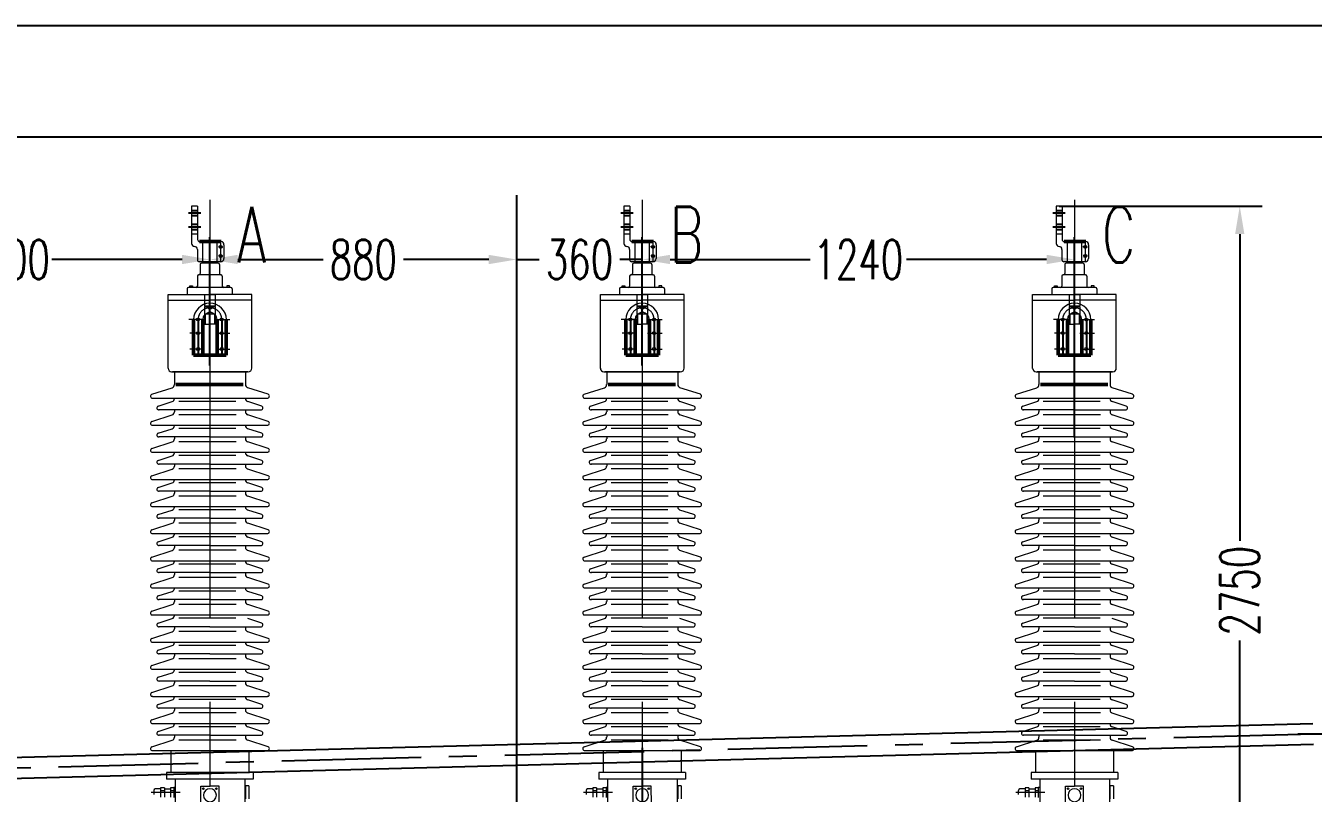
# Model space of a CAD drawing. Header units: millimetres. Extents: x -800 to 18208, y -320 to 13120.
# Drawn here: x 2553 to 6246, y 10918 to 13120 of the extents above; entities that cross this region are included whole.
import ezdxf

# ---------------------------------------------------------------- set-up
doc = ezdxf.new("R2010")
doc.units = ezdxf.units.MM
doc.header["$LTSCALE"] = 320
doc.linetypes.add('CENTER', pattern=[2, 1.25, -0.25, 0.25, -0.25])
doc.linetypes.add('DASHED', pattern=[0.75, 0.5, -0.25])
for name, color, linetype, lineweight in [('0粗实线层', 7, 'Continuous', 50), ('1虚线层', 5, 'DASHED', 25), ('2中心线层', 1, 'CENTER', 25), ('5文字层', 6, 'Continuous', 25), ('tablist', 3, 'Continuous', 25)]:
    doc.layers.add(name, color=color, linetype=linetype, lineweight=lineweight)
doc.layers.add('图框层', color=7, linetype='Continuous')
doc.styles.add('PC_TEXTSTYLE', font='txt.shx', dxfattribs={"width": 0.67, "bigfont": 'hztxt.shx'})
doc.styles.add('TH_GBDIM', font='txt.shx', dxfattribs={"width": 0.67, "bigfont": 'hztxt.shx'})
doc.dimstyles.new('TH_GBDIM', dxfattribs={"dimscale": 32, "dimtxt": 3.5, "dimasz": 2.5, "dimexe": 2, "dimexo": 0, "dimgap": 1.5, "dimtad": 0, "dimtoh": 1, "dimdec": 1, "dimdsep": 46, "dimtxsty": 'TH_GBDIM', "dimcen": 2.5, "dimclrd": 3, "dimclre": 3, "dimclrt": 6, "dimadec": 0, "dimazin": 2, "dimtfac": 0.714286, "dimtdec": 1, "dimtmove": 0, "dimatfit": 3, "dimfxl": 0, "dimtzin": 0, "dimlwd": -1, "dimlwe": -1, "dimarcsym": 0})

# ---------------------------------------------------------------- blocks, each defined once
blk = doc.blocks.new('A$C730F26E8')
at = {"lineweight": 0}
for p, q in [((272.4, 2750), (272.4, 2643.1)), ((289.6, 2750), (272.4, 2750)), ((289.6, 2750), (289.6, 2654.2)), ((289.6, 2670), (272.4, 2670)), ((289, 2626), (289, 2596)), ((303.7, 2648.8), (303.7, 2590.6)), ((345, 2648.8), (345, 2590.6)), ((365.3, 2639.5), (365.3, 2600.1)), ((355.5, 2590.6), (294.3, 2590.6)), ((340.1, 2586.3), (300.7, 2586.3)), ((309.9, 2590.6), (309.9, 2586.3)), ((339.1, 2590.6), (339.1, 2586.3)), ((348.8, 2586.3), (340.1, 2586.3)), ((289, 2549.7), (289, 2520.5)), ((356, 2553.3), (292.6, 2553.3)), ((297, 2582.6), (297, 2557)), ((352.5, 2582.6), (352.5, 2557)), ((356.9, 2553.3), (356, 2553.3)), ((360.5, 2549.7), (360.5, 2520.5)), ((259.8, 2513.2), (259.8, 2497.6)), ((385.2, 2516.9), (263.4, 2516.9)), ((267.5, 2516.9), (267.5, 2521.3)), ((267.5, 2521.3), (275.5, 2521.3)), ((275.5, 2521.3), (275.5, 2516.9)), ((373.1, 2521.3), (373.1, 2516.9)), ((381.1, 2521.3), (373.1, 2521.3)), ((381.1, 2516.9), (381.1, 2521.3)), ((388.9, 2513.2), (388.9, 2497.6)), ((205, 2497), (325.5, 2497)), ((205, 2284.8), (205, 2497)), ((205, 2480.1), (326.3, 2480.1)), ((445, 2497), (326.3, 2497)), ((445, 2480.1), (326.3, 2480.1)), ((445, 2284.8), (445, 2497)), ((216.2, 2275), (325, 2275)), ((325, 2275), (218.1, 2275)), ((223.1, 2275), (223.1, 2238)), ((325, 2275), (433.2, 2275)), ((433.8, 2275), (325, 2275)), ((426.9, 2275), (426.9, 2237.9)), ((158.2, 2210.3), (216.7, 2229.3)), ((223.1, 2243.5), (223.1, 2238)), ((426.9, 2243.5), (426.9, 2238)), ((426.9, 2243.5), (426.9, 2238)), ((491.8, 2210.3), (433.3, 2229.3)), ((159.9, 2199.5), (490.1, 2199.5)), ((176.5, 2176.4), (216.7, 2189.5)), ((398.9, 2190.1), (235.6, 2190.1)), ((473.5, 2176.4), (433.3, 2189.5)), ((158.2, 2132.4), (216.7, 2151.5)), ((325, 2165.7), (178.2, 2165.7)), ((223.1, 2165.7), (223.1, 2160.2)), ((399.9, 2151.8), (235.6, 2151.8)), ((325, 2165.7), (471.8, 2165.7)), ((426.9, 2165.7), (426.9, 2160.2)), ((491.8, 2132.4), (433.3, 2151.5)), ((159.9, 2121.7), (490.1, 2121.7)), ((176.5, 2098.6), (216.7, 2111.6)), ((398.9, 2112.3), (235.6, 2112.3)), ((473.5, 2098.6), (433.3, 2111.6)), ((158.2, 2054.6), (216.7, 2073.6)), ((325, 2087.9), (178.2, 2087.9)), ((223.1, 2087.9), (223.1, 2082.4)), ((399.9, 2074), (235.6, 2074)), ((325, 2087.9), (471.8, 2087.9)), ((426.9, 2087.9), (426.9, 2082.4)), ((491.8, 2054.6), (433.3, 2073.6)), ((159.9, 2043.9), (490.1, 2043.9)), ((176.5, 2020.8), (216.7, 2033.8)), ((398.9, 2034.5), (235.6, 2034.5)), ((473.5, 2020.8), (433.3, 2033.8)), ((158.2, 1976.8), (216.7, 1995.8)), ((325, 2010), (178.2, 2010)), ((223.1, 2010), (223.1, 2004.5)), ((399.9, 1996.2), (235.6, 1996.2)), ((325, 2010), (471.8, 2010)), ((426.9, 2010), (426.9, 2004.5)), ((491.8, 1976.8), (433.3, 1995.8)), ((159.9, 1966.1), (490.1, 1966.1)), ((176.5, 1942.9), (216.7, 1956)), ((325, 1932.2), (178.2, 1932.2)), ((223.1, 1932.2), (223.1, 1926.7)), ((398.9, 1956.7), (235.6, 1956.7)), ((325, 1932.2), (471.8, 1932.2)), ((426.9, 1932.2), (426.9, 1926.7)), ((473.5, 1942.9), (433.3, 1956)), ((158.2, 1899), (216.7, 1918)), ((159.9, 1888.3), (490.1, 1888.3)), ((399.9, 1918.4), (235.6, 1918.4)), ((491.8, 1899), (433.3, 1918)), ((176.5, 1865.1), (216.7, 1878.2)), ((325, 1854.4), (178.2, 1854.4)), ((223.1, 1854.4), (223.1, 1848.9)), ((398.9, 1878.8), (235.6, 1878.8)), ((325, 1854.4), (471.8, 1854.4)), ((426.9, 1854.4), (426.9, 1848.9)), ((473.5, 1865.1), (433.3, 1878.2)), ((158.2, 1821.2), (216.7, 1840.2)), ((159.9, 1810.5), (490.1, 1810.5)), ((399.9, 1840.6), (235.6, 1840.6)), ((491.8, 1821.2), (433.3, 1840.2)), ((176.5, 1787.3), (216.7, 1800.4)), ((325, 1776.6), (178.2, 1776.6)), ((223.1, 1776.6), (223.1, 1771.1)), ((398.9, 1801), (235.6, 1801)), ((325, 1776.6), (471.8, 1776.6)), ((426.9, 1776.6), (426.9, 1771.1)), ((473.5, 1787.3), (433.3, 1800.4)), ((158.2, 1743.4), (216.7, 1762.4)), ((399.9, 1762.7), (235.6, 1762.7)), ((491.8, 1743.4), (433.3, 1762.4)), ((159.9, 1732.7), (490.1, 1732.7)), ((176.5, 1709.5), (216.7, 1722.6)), ((398.9, 1723.2), (235.6, 1723.2)), ((473.5, 1709.5), (433.3, 1722.6)), ((158.2, 1665.6), (216.7, 1684.6)), ((325, 1698.8), (178.2, 1698.8)), ((223.1, 1698.8), (223.1, 1693.3)), ((399.9, 1684.9), (235.6, 1684.9)), ((325, 1698.8), (471.8, 1698.8)), ((426.9, 1698.8), (426.9, 1693.3)), ((491.8, 1665.6), (433.3, 1684.6)), ((159.9, 1654.8), (490.1, 1654.8)), ((176.5, 1631.7), (216.7, 1644.8)), ((398.9, 1645.4), (235.6, 1645.4)), ((473.5, 1631.7), (433.3, 1644.8)), ((158.2, 1587.8), (216.7, 1606.8)), ((325, 1621), (178.2, 1621)), ((223.1, 1621), (223.1, 1615.5)), ((399.9, 1607.1), (235.6, 1607.1)), ((325, 1621), (471.8, 1621)), ((426.9, 1621), (426.9, 1615.5)), ((491.8, 1587.8), (433.3, 1606.8)), ((159.9, 1577), (490.1, 1577)), ((176.5, 1553.9), (216.7, 1567)), ((398.9, 1567.6), (235.6, 1567.6)), ((473.5, 1553.9), (433.3, 1567)), ((158.2, 1509.9), (216.7, 1529)), ((325, 1543.2), (178.2, 1543.2)), ((223.1, 1543.2), (223.1, 1537.7)), ((399.9, 1529.3), (235.6, 1529.3)), ((325, 1543.2), (471.8, 1543.2)), ((426.9, 1543.2), (426.9, 1537.7)), ((491.8, 1509.9), (433.3, 1529)), ((159.9, 1499.2), (490.1, 1499.2)), ((176.5, 1476.1), (216.7, 1489.1)), ((398.9, 1489.8), (235.6, 1489.8)), ((473.5, 1476.1), (433.3, 1489.1)), ((158.2, 1432.1), (216.7, 1451.1)), ((325, 1465.4), (178.2, 1465.4)), ((223.1, 1465.4), (223.1, 1459.9)), ((399.9, 1451.5), (235.6, 1451.5)), ((325, 1465.4), (471.8, 1465.4)), ((426.9, 1465.4), (426.9, 1459.9)), ((491.8, 1432.1), (433.3, 1451.1)), ((159.9, 1421.4), (490.1, 1421.4)), ((176.5, 1398.3), (216.7, 1411.3)), ((398.9, 1412), (235.6, 1412)), ((473.5, 1398.3), (433.3, 1411.3)), ((158.2, 1354.3), (216.7, 1373.3)), ((325, 1387.5), (178.2, 1387.5)), ((223.1, 1387.5), (223.1, 1382)), ((399.9, 1373.7), (235.6, 1373.7)), ((325, 1387.5), (471.8, 1387.5)), ((426.9, 1387.5), (426.9, 1382)), ((491.8, 1354.3), (433.3, 1373.3)), ((159.9, 1343.6), (490.1, 1343.6)), ((176.5, 1320.4), (216.7, 1333.5)), ((398.9, 1334.2), (235.6, 1334.2)), ((473.5, 1320.4), (433.3, 1333.5)), ((158.2, 1276.5), (216.7, 1295.5)), ((325, 1309.7), (178.2, 1309.7)), ((223.1, 1309.7), (223.1, 1304.2)), ((399.9, 1295.9), (235.6, 1295.9)), ((325, 1309.7), (471.8, 1309.7)), ((426.9, 1309.7), (426.9, 1304.2)), ((491.8, 1276.5), (433.3, 1295.5)), ((159.9, 1265.8), (490.1, 1265.8)), ((176.5, 1242.6), (216.7, 1255.7)), ((398.9, 1256.4), (235.6, 1256.4)), ((473.5, 1242.6), (433.3, 1255.7)), ((325, 1231.9), (178.2, 1231.9)), ((223.1, 1231.9), (223.1, 1226.4)), ((325, 1231.9), (471.8, 1231.9)), ((426.9, 1231.9), (426.9, 1226.4)), ((158.2, 1198.7), (216.7, 1217.7)), ((159.9, 1188), (490.1, 1188)), ((213.1, 1188), (213.1, 1125)), ((399.9, 1218.1), (235.6, 1218.1)), ((491.8, 1198.7), (433.3, 1217.7)), ((436.9, 1188), (436.9, 1125)), ((449.4, 1125), (200.6, 1125)), ((200.6, 1125), (200.6, 1106.3)), ((449.4, 1125), (449.4, 1106.3)), ((163.9, 1073.5), (163.9, 1062.3)), ((183.7, 1078), (168.4, 1078)), ((183.7, 1081), (183.7, 1054.3)), ((194.3, 1081), (183.7, 1081)), ((194.3, 1072.4), (183.7, 1072.4)), ((194.3, 1081), (194.3, 1054.3)), ((212.2, 1077.5), (194.3, 1077.5)), ((449.4, 1106.3), (200.6, 1106.3)), ((212.2, 1081), (212.2, 1054.3)), ((221.2, 1081), (212.2, 1081)), ((221.2, 1072.1), (212.2, 1072.1)), ((221.2, 1082.1), (221.2, 1053.1)), ((225.1, 1082.1), (221.2, 1082.1)), ((225.1, 1106.3), (225.1, 1014.3)), ((298.8, 1033.3), (298.9, 1086.1)), ((298.9, 1086.1), (325.3, 1086.1)), ((351.1, 1086.1), (324.7, 1086.1)), ((351.2, 1033.3), (351.1, 1086.1)), ((425, 1106.3), (425, 1014.3)), ((437.1, 1087.1), (425, 1087.1)), ((425, 1087.1), (425, 1049.5)), ((426.8, 1087.1), (426.8, 1049.5)), ((437.1, 1087.1), (437.1, 1049.5))]:
    blk.add_line(p, q, dxfattribs=at)
for p, q in [((294.9, 2648.8), (357.7, 2648.8)), ((278.1, 2424.6), (278.1, 2322.2)), ((304.5, 2424.6), (304.5, 2322.2)), ((345.7, 2424.6), (345.7, 2322.2)), ((372, 2424.6), (372, 2322.2)), ((278.1, 2322.2), (372, 2322.2)), ((227.2, 2238), (420.4, 2238))]:
    blk.add_line(p, q)
for centre, radius in [((355.8, 2633.4), 4.38), ((355.8, 2633.4), 3.65), ((355.8, 2607.3), 4.38), ((355.8, 2607.3), 3.65), ((325, 2458.6), 4.24), ((291.1, 2424.6), 4.18), ((358.9, 2424.6), 4.18), ((291.1, 2386), 4.18), ((358.9, 2386), 4.18), ((291.1, 2340.3), 4.18), ((358.9, 2340.3), 4.18), ((306.4, 1078.5), 2.26), ((343.6, 1078.5), 2.26)]:
    blk.add_circle(centre, radius, dxfattribs=at)
for centre, radius, start, end in [((281, 2643.1), 8.58, 180, 270), ((294.9, 2654.2), 5.34, 180, 270.1871), ((355.8, 2639.5), 9.49, 0, 78.2527), ((294.3, 2596), 5.34, 180, 270), ((300.7, 2582.6), 3.65, 90, 180), ((348.8, 2582.6), 3.65, 0, 90), ((355.8, 2600.1), 9.49, 270, 0), ((292.6, 2549.7), 3.65, 90, 180), ((293.4, 2557), 3.65, 270, 0), ((356.1, 2557), 3.65, 180.0298, 267.8032), ((356.9, 2549.7), 3.65, 0, 90), ((263.4, 2513.2), 3.65, 90, 180), ((285.3, 2520.5), 3.65, 270, 0), ((364.2, 2520.5), 3.65, 180, 270), ((385.2, 2513.2), 3.65, 0, 90), ((325.1, 2424.6), 47, 0, 180), ((325.1, 2424.6), 20.6, 0, 180), ((215.1, 2285.1), 10.1, 180, 270), ((434.9, 2285.1), 10.1, 270, 0), ((213.9, 2238), 9.15, 288, 0), ((436.1, 2238), 9.15, 180, 252), ((159.9, 2205), 5.49, 108, 280), ((213.9, 2198.2), 9.15, 288, 0), ((436.1, 2198.2), 9.15, 180, 252), ((490.1, 2205), 5.49, 260, 72), ((178.2, 2171.2), 5.49, 108, 280), ((213.9, 2160.2), 9.15, 288, 0), ((436.1, 2160.2), 9.15, 180, 252), ((471.8, 2171.2), 5.49, 260, 72), ((159.9, 2127.2), 5.49, 108, 280), ((213.9, 2120.3), 9.15, 288, 0), ((436.1, 2120.3), 9.15, 180, 252), ((490.1, 2127.2), 5.49, 260, 72), ((178.2, 2093.3), 5.49, 108, 280), ((213.9, 2082.4), 9.15, 288, 0), ((436.1, 2082.4), 9.15, 180, 252), ((471.8, 2093.3), 5.49, 260, 72), ((159.9, 2049.4), 5.49, 108, 280), ((213.9, 2042.5), 9.15, 288, 0), ((436.1, 2042.5), 9.15, 180, 252), ((490.1, 2049.4), 5.49, 260, 72), ((178.2, 2015.5), 5.49, 108, 280), ((213.9, 2004.5), 9.15, 288, 0), ((436.1, 2004.5), 9.15, 180, 252), ((471.8, 2015.5), 5.49, 260, 72), ((159.9, 1971.6), 5.49, 108, 280), ((213.9, 1964.7), 9.15, 288, 0), ((436.1, 1964.7), 9.15, 180, 252), ((490.1, 1971.6), 5.49, 260, 72), ((178.2, 1937.7), 5.49, 108, 280), ((213.9, 1926.7), 9.15, 288, 0), ((436.1, 1926.7), 9.15, 180, 252), ((471.8, 1937.7), 5.49, 260, 72), ((159.9, 1893.8), 5.49, 108, 280), ((213.9, 1886.9), 9.15, 288, 0), ((436.1, 1886.9), 9.15, 180, 252), ((490.1, 1893.8), 5.49, 260, 72), ((178.2, 1859.9), 5.49, 108, 280), ((213.9, 1848.9), 9.15, 288, 0), ((436.1, 1848.9), 9.15, 180, 252), ((471.8, 1859.9), 5.49, 260, 72), ((159.9, 1816), 5.49, 108, 280), ((490.1, 1816), 5.49, 260, 72), ((178.2, 1782.1), 5.49, 108, 280), ((213.9, 1809.1), 9.15, 288, 0), ((436.1, 1809.1), 9.15, 180, 252), ((471.8, 1782.1), 5.49, 260, 72), ((159.9, 1738.2), 5.49, 108, 280), ((213.9, 1771.1), 9.15, 288, 0), ((436.1, 1771.1), 9.15, 180, 252), ((490.1, 1738.2), 5.49, 260, 72), ((178.2, 1704.3), 5.49, 108, 280), ((213.9, 1731.3), 9.15, 288, 0), ((436.1, 1731.3), 9.15, 180, 252), ((471.8, 1704.3), 5.49, 260, 72), ((159.9, 1660.3), 5.49, 108, 280), ((213.9, 1693.3), 9.15, 288, 0), ((436.1, 1693.3), 9.15, 180, 252), ((490.1, 1660.3), 5.49, 260, 72), ((178.2, 1626.5), 5.49, 108, 280), ((213.9, 1653.5), 9.15, 288, 0), ((436.1, 1653.5), 9.15, 180, 252), ((471.8, 1626.5), 5.49, 260, 72), ((213.9, 1615.5), 9.15, 288, 0), ((436.1, 1615.5), 9.15, 180, 252), ((159.9, 1582.5), 5.49, 108, 280), ((178.2, 1548.7), 5.49, 108, 280), ((213.9, 1575.7), 9.15, 288, 0), ((471.8, 1548.7), 5.49, 260, 72), ((490.1, 1582.5), 5.49, 260, 72), ((213.9, 1537.7), 9.15, 288, 0), ((436.1, 1537.7), 9.15, 180, 252), ((159.9, 1504.7), 5.49, 108, 280), ((213.9, 1497.8), 9.15, 288, 0), ((436.1, 1497.8), 9.15, 180, 252), ((490.1, 1504.7), 5.49, 260, 72), ((178.2, 1470.8), 5.49, 108, 280), ((213.9, 1459.9), 9.15, 288, 0), ((436.1, 1459.9), 9.15, 180, 252), ((471.8, 1470.8), 5.49, 260, 72), ((159.9, 1426.9), 5.49, 108, 280), ((213.9, 1420), 9.15, 288, 0), ((436.1, 1420), 9.15, 180, 252), ((490.1, 1426.9), 5.49, 260, 72), ((178.2, 1393), 5.49, 108, 280), ((213.9, 1382), 9.15, 288, 0), ((436.1, 1382), 9.15, 180, 252), ((471.8, 1393), 5.49, 260, 72), ((159.9, 1349.1), 5.49, 108, 280), ((213.9, 1342.2), 9.15, 288, 0), ((436.1, 1342.2), 9.15, 180, 252), ((490.1, 1349.1), 5.49, 260, 72), ((178.2, 1315.2), 5.49, 108, 280), ((213.9, 1304.2), 9.15, 288, 0), ((436.1, 1304.2), 9.15, 180, 252), ((471.8, 1315.2), 5.49, 260, 72), ((159.9, 1271.3), 5.49, 108, 280), ((213.9, 1264.4), 9.15, 288, 0), ((436.1, 1264.4), 9.15, 180, 252), ((490.1, 1271.3), 5.49, 260, 72), ((178.2, 1237.4), 5.49, 108, 280), ((213.9, 1226.4), 9.15, 288, 0), ((436.1, 1226.4), 9.15, 180, 252), ((471.8, 1237.4), 5.49, 260, 72), ((159.9, 1193.5), 5.49, 108, 280), ((490.1, 1193.5), 5.49, 260, 72), ((168.4, 1073.5), 4.45, 90, 180), ((325.3, 1059.7), 18.8, 90.2421, 269.6798), ((324.7, 1059.7), 18.8, 270.3202, 89.7579)]:
    blk.add_arc(centre, radius, start, end, dxfattribs=at)
at = {"lineweight": 0, "ltscale": 2}
blk.add_arc((280.4, 2626), 8.58, 0, 90, dxfattribs=at)
at = {"layer": '1虚线层', "ltscale": 3}
for p, q in [((289.6, 2737.2), (272.4, 2737.2)), ((289.6, 2722.7), (272.4, 2722.7)), ((289.6, 2697.2), (272.4, 2697.2)), ((289.6, 2682.7), (272.4, 2682.7))]:
    blk.add_line(p, q, dxfattribs=at)
at = {"layer": '1虚线层', "lineweight": 0, "ltscale": 3}
for p, q in [((309.5, 2496.8), (340.5, 2496.8)), ((309.5, 2496.8), (309.5, 2464.3)), ((340.5, 2496.8), (340.5, 2464.3)), ((309.5, 2464.3), (340.5, 2464.3)), ((309.5, 2461.8), (340.5, 2461.8)), ((309.5, 2461.8), (309.5, 2411.2)), ((311.2, 2464.3), (311.2, 2461.8)), ((311.5, 2440), (325, 2447.8)), ((311.5, 2440), (311.5, 2411.2)), ((338.5, 2440), (311.5, 2440)), ((338.5, 2440), (325, 2447.8)), ((338.5, 2440), (338.5, 2411.2)), ((338.8, 2464.3), (338.8, 2461.8)), ((340.5, 2461.8), (340.5, 2411.2)), ((309.5, 2411.2), (325, 2411.2)), ((340.5, 2411.2), (325, 2411.2))]:
    blk.add_line(p, q, dxfattribs=at)
at = {"layer": '2中心线层', "lineweight": 0, "ltscale": 3}
for p, q in [((325, 2768.2), (325, 0)), ((355.8, 2633.4), (349.2, 2633.4)), ((355.8, 2649), (355.8, 2590.6)), ((355.8, 2633.4), (361.7, 2633.4)), ((355.8, 2607.3), (349.4, 2607.3)), ((355.8, 2607.3), (362.1, 2607.3)), ((309.4, 2424.6), (265, 2424.6)), ((340.6, 2424.6), (382.2, 2424.6)), ((309.4, 2386), (267.8, 2386)), ((340.6, 2386), (382.2, 2386)), ((309.7, 2340.3), (267.8, 2340.3)), ((341.9, 2340.3), (382.2, 2340.3)), ((239.6, 1067.6), (156.6, 1067.6))]:
    blk.add_line(p, q, dxfattribs=at)
at = {"layer": '2中心线层', "ltscale": 3}
for p, q in [((298.7, 2730), (263.3, 2730)), ((298.7, 2690), (263.3, 2690)), ((291.1, 2424.6), (291.1, 2322.2)), ((359.1, 2424.6), (359.1, 2322.2))]:
    blk.add_line(p, q, dxfattribs=at)
at = {"layer": '2中心线层', "lineweight": 0, "ltscale": 3}
blk.add_arc((325.1, 2424.6), 34, 0, 180, dxfattribs=at)
blk = doc.blocks.new('A$C587D583C')
at = {"layer": '2中心线层'}
blk.add_line((454.7, 1269), (-393.9, 1269), dxfattribs=at)
blk = doc.blocks.new('*D102')
at = {"color": 3}
for p, q in [((1906.4, 12079.1), (1906.4, 12513.2)), ((3081.4, 12144.7), (3081.4, 12513.2)), ((1986.4, 12449.2), (2359.6, 12449.2)), ((3001.4, 12449.2), (2628.3, 12449.2))]:
    blk.add_line(p, q, dxfattribs=at)
for points in [[(1986.4, 12462.6), (1986.4, 12435.9), (1906.4, 12449.2)], [(3001.4, 12462.6), (3001.4, 12435.9), (3081.4, 12449.2)]]:
    blk.add_solid(points, dxfattribs=at)
at = {"layer": 'Defpoints', "color": 0}
for p in [(3081.4, 12449.2), (3081.4, 12144.7), (1906.4, 12079.1)]:
    blk.add_point(p, dxfattribs=at)
at = {"color": 6, "insert": (2493.9, 12449.2), "char_height": 112, "attachment_point": 5, "style": 'TH_GBDIM'}
blk.add_mtext('1200{}{}', dxfattribs=at)
blk = doc.blocks.new('*D103')
at = {"color": 3}
for p, q in [((3081.4, 12144.7), (3081.4, 12513.2)), ((3961.4, 12238.5), (3961.4, 12513.2)), ((3161.4, 12449.2), (3405.9, 12449.2)), ((3881.4, 12449.2), (3637, 12449.2))]:
    blk.add_line(p, q, dxfattribs=at)
for points in [[(3161.4, 12462.6), (3161.4, 12435.9), (3081.4, 12449.2)], [(3881.4, 12462.6), (3881.4, 12435.9), (3961.4, 12449.2)]]:
    blk.add_solid(points, dxfattribs=at)
at = {"layer": 'Defpoints', "color": 0}
for p in [(3961.4, 12449.2), (3961.4, 12238.5), (3081.4, 12144.7)]:
    blk.add_point(p, dxfattribs=at)
at = {"color": 6, "insert": (3521.4, 12449.2), "char_height": 112, "attachment_point": 5, "style": 'TH_GBDIM'}
blk.add_mtext('880', dxfattribs=at)
blk = doc.blocks.new('*D104')
at = {"color": 3}
for p, q in [((4321.4, 12144.7), (4321.4, 12513.2)), ((5561.4, 11938.7), (5561.4, 12513.2)), ((4401.4, 12449.2), (4803.4, 12449.2)), ((5481.4, 12449.2), (5079.5, 12449.2))]:
    blk.add_line(p, q, dxfattribs=at)
for points in [[(4401.4, 12462.6), (4401.4, 12435.9), (4321.4, 12449.2)], [(5481.4, 12462.6), (5481.4, 12435.9), (5561.4, 12449.2)]]:
    blk.add_solid(points, dxfattribs=at)
at = {"layer": 'Defpoints', "color": 0}
for p in [(5561.4, 12449.2), (4321.4, 12144.7), (5561.4, 11938.7)]:
    blk.add_point(p, dxfattribs=at)
at = {"color": 6, "insert": (4941.4, 12449.2), "char_height": 112, "attachment_point": 5, "style": 'TH_GBDIM'}
blk.add_mtext('1240', dxfattribs=at)
blk = doc.blocks.new('*D105')
at = {"color": 3}
for p, q in [((3961.4, 12192.4), (3961.4, 12513.2)), ((4321.4, 12144.7), (4321.4, 12513.2)), ((3881.4, 12449.2), (3801.4, 12449.2)), ((3961.4, 12449.2), (4025.9, 12449.2)), ((4321.4, 12449.2), (4257, 12449.2)), ((4401.4, 12449.2), (4481.4, 12449.2))]:
    blk.add_line(p, q, dxfattribs=at)
for points in [[(3881.4, 12462.6), (3881.4, 12435.9), (3961.4, 12449.2)], [(4401.4, 12462.6), (4401.4, 12435.9), (4321.4, 12449.2)]]:
    blk.add_solid(points, dxfattribs=at)
at = {"layer": 'Defpoints', "color": 0}
for p in [(4321.4, 12449.2), (3961.4, 12192.4), (4321.4, 12144.7)]:
    blk.add_point(p, dxfattribs=at)
at = {"color": 6, "insert": (4141.4, 12449.2), "char_height": 112, "attachment_point": 5, "style": 'TH_GBDIM'}
blk.add_mtext('360', dxfattribs=at)
blk = doc.blocks.new('*D110')
at = {"color": 3}
for p, q in [((5517.4, 12602.1), (6099.5, 12602.1)), ((6035.5, 12522.1), (6035.5, 11641.5)), ((6035.5, 9932.1), (6035.5, 11355.9)), ((5950.1, 9852.1), (6099.5, 9852.1))]:
    blk.add_line(p, q, dxfattribs=at)
for points in [[(6022.1, 12522.1), (6048.8, 12522.1), (6035.5, 12602.1)], [(6022.1, 9932.1), (6048.8, 9932.1), (6035.5, 9852.1)]]:
    blk.add_solid(points, dxfattribs=at)
at = {"layer": 'Defpoints', "color": 0}
for p in [(5517.4, 12602.1), (5950.1, 9852.1), (6035.5, 9852.1)]:
    blk.add_point(p, dxfattribs=at)
at = {"color": 6, "insert": (6035.5, 11498.7), "char_height": 112, "attachment_point": 5, "rotation": 90, "style": 'TH_GBDIM'}
blk.add_mtext('2750', dxfattribs=at)

msp = doc.modelspace()

# ---------------------------------------------------------------- linework, layer by layer
at = {"color": 1}
for p, q in [((3961.44, 6868.12), (3961.44, 12633.93)), ((4321.44, 11048.04), (4321.44, 6876.23))]:
    msp.add_line(p, q, dxfattribs=at)
for p, q in [((6245.51, 11117.09), (1551.11, 10994.16)), ((6247.08, 11057.11), (1551.11, 10934.14))]:
    msp.add_line(p, q)
at = {"layer": '2中心线层'}
msp.add_line((6246.3, 11087.1), (1551.11, 10964.15), dxfattribs=at)
at = {"layer": 'tablist'}
msp.add_line((18208, 13120), (-800, 13120), dxfattribs=at)
at = {"layer": '图框层'}
msp.add_line((17888, 12800), (0, 12800), dxfattribs=at)

# ---------------------------------------------------------------- block references
msp.add_blockref('A$C587D583C', (6596.44, 9818.1))
at = {"layer": '0粗实线层'}
for p in [(2756.44, 9852.07), (3996.44, 9852.07), (5236.44, 9852.07)]:
    msp.add_blockref('A$C730F26E8', p, dxfattribs=at)

# ---------------------------------------------------------------- texts
at = {"layer": '5文字层', "style": 'PC_TEXTSTYLE', "width": 0.667}
for s, p in [('A', (3160.16, 12440.43)), ('B', (4400.16, 12440.43)), ('C', (5640.16, 12440.43))]:
    msp.add_text(s, height=160, dxfattribs=at).set_placement(p)

# ---------------------------------------------------------------- dimensions: what is measured, and where the dimension line sits
dim = msp.add_linear_dim(base=(6035.48, 9852.1), p1=(5517.42, 12602.06), p2=(5950.11, 9852.1), angle=90, dimstyle='TH_GBDIM')
dim.commit()
dim.dimension.update_dxf_attribs({"geometry": '*D110', "text_midpoint": (6035.48, 11498.72), "dimtype": 160})
dim = msp.add_linear_dim(base=(3081.44, 12449.25), p1=(1906.44, 12079.1), p2=(3081.44, 12144.65), text='1200{}{}', dimstyle='TH_GBDIM', override={"dimgap": 1.5, "dimtad": 0, "dimjust": 0, "dimdec": 1, "dimlfac": 1, "dimse1": 0, "dimse2": 0, "dimsd1": 0, "dimsd2": 0})
dim.commit()
dim.dimension.update_dxf_attribs({"geometry": '*D102', "text_midpoint": (2493.94, 12449.25)})
for base, p1, p2, picture, middle in [((3961.44, 12449.25), (3081.44, 12144.65), (3961.44, 12238.54), '*D103', (3521.44, 12449.25)), ((5561.44, 12449.25), (4321.44, 12144.65), (5561.44, 11938.68), '*D104', (4941.44, 12449.25))]:
    dim = msp.add_linear_dim(base=base, p1=p1, p2=p2, dimstyle='TH_GBDIM')
    dim.commit()
    dim.dimension.update_dxf_attribs({"geometry": picture, "text_midpoint": middle})
dim = msp.add_linear_dim(base=(4321.44, 12449.25), p1=(3961.44, 12192.38), p2=(4321.44, 12144.65), dimstyle='TH_GBDIM')
dim.commit()
dim.dimension.update_dxf_attribs({"geometry": '*D105', "text_midpoint": (4141.44, 12449.25), "dimtype": 160})

doc.saveas('drawing.dxf')
